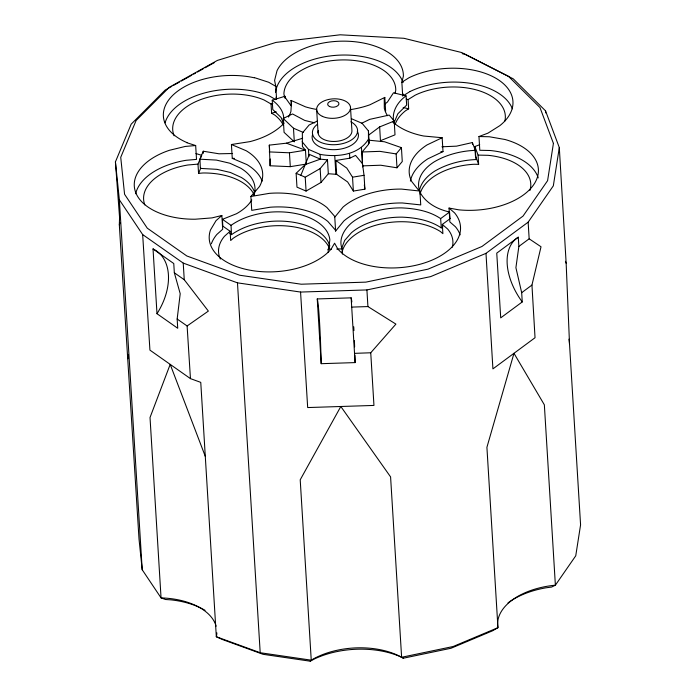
<?xml version="1.0" encoding="UTF-8"?>
<svg xmlns="http://www.w3.org/2000/svg" width="696" height="696" viewBox="0 0 696 696"><rect width="100%" height="100%" fill="white"/><g stroke="black" fill="none" stroke-linecap="round" stroke-linejoin="round"><path stroke-width="1.04" d="M127.986 358.71L128.099 354.412M306.327 164.056L290.293 166.666L270.1 165.779L269.291 145.133L286.395 143.185L302.63 138.269M270.1 165.779L270.283 159.001M306.257 162.986L305.474 150.179L302.412 146.499L302.351 133.058L309.102 125.019L317.367 121.008M362.59 166.283L362.103 151.989L368.497 144.376L368.436 130.926L362.103 123.314L351.419 118.703M368.497 144.376L368.61 140.174L384.523 141.766L401.427 147.656L402.271 161.524L396.998 167.797L380.729 165.222L362.947 165.865M216.108 626.191A63.614 36.488 -3.5 0 0 161.054 597.89L142.21 569.763L139.017 539.087L119.321 224.773L119.573 217.491L115.423 161.881L131.17 124.175L165.222 90.028L171.86 86.321M283.411 123.792L283.629 120.008M283.724 118.372C283.69 110.899 278.043 104.339 272.232 100.189L272.754 109.498L281.114 117.537L283.611 123.61M177.158 319.02L180.212 293.729L174.331 272.771L173.765 263.523L153.033 248.95A54.68 36.383 -54.9 0 1 156.992 313.696L177.724 328.268L177.158 319.02L187.111 325.972L190.452 378.624L200.761 382.374L216.326 636.744L222.459 639.528L263.045 654.301L310.251 661.2L314.47 658.938A69.287 39.742 -3.5 0 1 399.26 656.206L403.375 658.198L451.025 648.254L492.463 630.837L497.945 627.679A63.614 36.488 -3.5 0 1 555.382 585.188L575.749 555.799L580.577 524.871L569.545 344.494L566.153 263.227L559.306 147.587L545.525 110.829L513.239 78.831L465.293 54.418L462.17 53.644M518.859 246.436L515.91 267.682L521.687 292.685L522.252 301.933L500.711 317.872L496.753 253.126L518.294 237.188L518.859 246.436L529.16 238.815L528.151 222.163L553.329 185.832L559.306 147.587M528.151 222.163L485.991 253.353L492.916 368.889L535.033 337.725L531.953 285.055L541.027 246.767L529.16 238.815M395.015 93.264L395.746 90.358A56.002 32.12 -3.5 0 0 340.683 59.96A56.002 32.12 -3.5 0 0 283.907 93.951L284.49 96.822M403.21 94.073L402.706 96.065L401.853 82.189L403.375 76.203A64.484 36.984 -3.5 0 0 348.357 41.255A64.484 36.984 -3.5 0 0 277.025 70.688L274.589 80.44L275.79 86.339L276.564 99.067M335.611 231.063L334.767 217.187L343.05 207.06A64.537 37.018 -3.5 0 1 401.548 189.094L419.888 191.043L420.741 204.92L402.392 202.971A64.537 37.018 -3.5 0 0 343.902 220.936L335.611 231.063L335.202 229.854L327.851 221.45A64.537 37.018 -3.5 0 0 270.213 207.225L251.735 210.357L250.891 196.481L259.547 186.45A64.537 37.018 -3.5 0 0 246.175 150.736L231.42 144.516L232.264 158.392L247.019 164.613A64.537 37.018 -3.5 0 1 262.157 181.09M341.484 248.759L344.677 240.433L351.454 232.725A55.976 32.103 -3.5 0 1 402.192 217.143C415.756 217.752 429.876 220.154 441.281 227.914L442.9 226.722M327.477 159.854L320.143 168.58L305.222 177.202L300.863 175.314L309.363 154.381L320.395 159.149L327.477 159.854L328.329 173.73L320.995 182.456L306.075 191.078L296.975 187.146L296.131 173.321L305.257 164.552L320.395 159.149L320.108 154.381L308.459 149.353L302.116 141.74M119.321 224.773L120.086 222.929M254.362 191.704A55.976 32.103 -3.5 0 0 241.234 177.41L230.42 172.486L216.969 169.337L200.378 168.397L199.926 159.193L203.258 151.223L219.031 153.799L232.595 153.511M254.023 194.523A56.002 32.12 -3.5 0 0 203.014 172.982L198.56 173.365L197.995 164.117L201.666 155.339L195.933 153.52M198.56 173.365L200.77 168.075M350.201 109.655A64.537 37.018 -3.5 0 0 369.95 104.774L384.801 97.405L384.244 98.641L384.305 108.315A64.537 37.018 -3.5 0 0 387.498 115.719M328.295 252.422L328.112 249.316L328.808 248.133L329.852 239.859A55.976 32.103 -3.5 0 0 270.727 212.106C256.728 213.341 242.6 217.178 231.037 225.356L231.507 234.656L229.793 233.447M320.108 154.381C336.977 157.409 358.17 155.304 368.21 139.609M396.998 167.797L396.155 153.929L401.427 147.656M115.423 161.881L119.364 199.804L142.663 234.569L183.231 263.097L237.475 282.846L300.568 292.059L307.675 407.56L373.952 405.429L370.742 352.776L395.911 324.11L367.923 306.571L351.706 307.101L351.141 297.845L317.245 298.941L321.204 363.686L355.099 362.599A54.68 2.253 88.2 0 0 354.908 355.291M310.251 661.2L311.243 660.173A63.614 36.488 -3.5 0 1 401.618 657.268L453.139 646.514L497.945 627.679L486.913 447.31L513.979 353.307L544.35 404.82L555.382 585.188L551.641 587.059L546.143 587.781A69.287 39.742 -3.5 0 0 507.993 602.875M211.358 243.809A64.484 36.984 -3.5 0 1 216.856 234.448L222.694 229.245L221.85 215.49L216.012 220.684L210.505 229.932A64.484 36.984 -3.5 0 0 252.535 270.648A64.484 36.984 -3.5 0 0 331.183 249.003L334.593 243.209L337.699 248.794A64.484 36.992 -3.5 0 0 423.194 263.34A64.484 36.992 -3.5 0 0 454.592 212.889L449.024 208.06L449.868 221.937L455.436 226.765A64.484 36.992 -3.5 0 1 460.143 234.856M222.468 225.887L230.106 231.255L224.434 236.318A56.002 32.12 -3.5 0 0 220.345 259.025M231.507 234.656C243.095 226.461 257.25 222.589 271.292 221.354A55.976 32.103 -3.5 0 1 329.826 246.01M384.784 104.096L387.411 102.086L393.501 92.785L406.046 95.883L406.664 105.07L397.868 113.779L394.145 122.444M368.401 135.294L379.651 126.907L394.206 121.043L389.212 115.066L369.724 119.355L361.389 123.401M521.687 292.685L531.953 285.055M342.023 252.422A56.002 32.12 -3.5 0 1 381.66 223.781A56.002 32.12 -3.5 0 1 440.507 231.603L442.891 233.673L442.325 224.425L450.268 218.553M441.281 227.914L440.646 218.605L449.564 212.036L449.981 218.239M187.111 325.972L208.365 311.086L184.257 279.74L174.331 272.771M401.853 82.189L409.196 77.647A64.484 36.984 -3.5 0 1 493.96 77.195A64.484 36.984 -3.5 0 1 499.806 125.671L487.966 133.145L478.961 136.529L479.805 150.275L490.158 150.501A64.484 36.984 -3.5 0 1 538.234 177.898M403.619 95.5L410.04 91.515M406.046 95.883C398.06 101.564 391.796 111.012 393.623 121.182A55.976 32.103 -3.5 0 0 394.484 123.897M406.325 99.154L408.082 99.589L415.225 95.161A56.002 32.12 -3.5 0 1 477.221 90.158A56.002 32.12 -3.5 0 1 504.896 121.026M408.082 99.589L408.648 108.837L405.498 110.786A56.002 32.12 -3.5 0 0 395.345 123.853M173.756 85.26L179.455 82.084M181.351 81.023L191.783 75.203M193.679 74.141L195.576 73.08M197.473 72.027L203.162 68.843M205.059 67.79L214.551 62.492M294.312 141.845L284.072 132.353L283.22 118.477L292.538 113.953L304.752 120.434L314.723 122.844M336.673 174.357L335.829 160.48L349.81 158.201L355.578 155.399L362.459 163.673L364.043 175.305L364.895 189.181L353.368 191.061L347.643 181.96L336.673 174.357L328.329 173.73M485.991 253.353L430.606 276.625L366.914 289.928L300.568 292.059M419.453 190.539A55.976 32.103 -3.5 0 1 434.635 171.19C447.145 163.804 461.561 160.167 475.994 159.567L475.333 150.345L472.419 142.549L456.506 146.16L441.916 146.786M420.062 194.08A56.002 32.12 -3.5 0 1 474.193 164.256L478.639 164.352L475.429 155.791L474.863 146.543L479.727 144.716M250.891 196.481L269.369 193.349A64.537 37.018 -3.5 0 1 326.998 207.573L334.35 215.977L334.767 217.187M272.232 100.189L284.96 96.283L285.203 97.483L290.798 105.348M174.122 135.816A56.002 32.12 -3.5 0 1 199.126 100.189A56.002 32.12 -3.5 0 1 264.141 100.024L271.057 104L272.841 103.452M271.057 104L271.623 113.248L276.225 111.839M410.396 181.108A64.537 37.018 -3.5 0 1 427.892 158.792L443.004 151.606L442.16 137.738L427.048 144.916A64.537 37.018 -3.5 0 0 411.745 181.543L418.522 190.121L419.888 191.043M221.85 215.49L212.036 217.891L195.263 219.214A64.493 36.992 -3.5 0 1 135.65 192.357A64.493 36.992 -3.5 0 1 169.459 150.284L185.293 146.43L195.672 145.534L196.516 159.393L186.136 160.289A64.484 36.984 -3.5 0 0 135.659 193.749M222.824 226.557L222.459 219.327L236.501 213.733A55.976 32.103 -3.5 0 0 251.804 199.943M269.256 151.911L289.449 152.798L305.474 150.179L286.395 143.185M335.829 160.48L346.791 168.084L352.524 177.184L364.043 175.305M199.926 159.193L216.404 160.089L229.854 163.238L240.668 168.162A55.976 32.103 -3.5 0 1 253.918 195.454M197.995 164.117L187.894 164.987A56.002 32.12 -3.5 0 0 144.794 204.885M442.16 137.738L423.716 136.024A64.537 37.018 -3.5 0 1 392.857 122.026M440.829 151.702L443.004 151.606M362.103 151.989L379.885 151.345L396.155 153.929M351.706 307.101L354.534 353.35L370.742 352.776M328.112 249.316L331.348 249.22M336.742 249.055L342.136 248.881L342.441 254.066M231.42 144.516L249.986 141.619A64.537 37.018 -3.5 0 0 284.168 123.018M232.264 158.392L234.439 158.349M475.333 150.345C460.926 150.919 446.554 154.573 434.069 161.933A55.976 32.103 -3.5 0 0 420.802 193.706C427.022 203.867 438.28 209.47 449.564 212.036M478.961 136.529L489.314 136.755L504.974 139.487A64.484 36.984 -3.5 0 1 534.049 184.179A64.484 36.984 -3.5 0 1 458.725 209.827L449.024 208.06M474.863 146.543L478.074 155.095L488.14 155.321A56.002 32.12 -3.5 0 1 529.943 190.434M216.865 632.882A63.614 36.488 -3.5 0 1 216.326 636.744L260.2 652.726L311.243 660.173L300.211 479.805L340.814 406.49L390.587 476.899L401.618 657.268L403.375 658.198M403.167 107.48L408.648 108.837M186.833 142.732L195.672 145.534M254.431 77.639L268.682 82.258L275.79 86.339M296.131 173.321L300.863 175.314M283.22 118.477L293.477 128.203L303.212 132.405M275.746 99.615L269.526 96.039A64.484 36.984 -3.5 0 0 205.999 92.568A64.484 36.984 -3.5 0 0 165.074 122.844M271.623 113.248L274.668 115.005A56.002 32.12 -3.5 0 1 283.211 125.062M222.459 219.327L231.037 225.356M190.452 378.624L149.927 350.123L142.663 234.569M291.337 105.766L291.015 100.424L305.5 106.845A64.537 37.018 -3.5 0 0 316.68 109.437M442.325 224.425L447.745 229.123A56.002 32.12 -3.5 0 1 452.313 247.193M440.646 218.605C429.249 210.897 415.155 208.504 401.627 207.895A55.976 32.103 -3.5 0 0 350.888 223.477C343.937 229.689 338.308 239.572 342.136 248.881M291.015 100.424L291.502 101.625L290.937 111.317A64.537 37.018 -3.5 0 1 288.492 117.067M205.294 456.376L170.189 364.373L150.023 417.513L161.054 597.89L165.509 599.491L170.981 599.865A69.287 39.742 -3.5 0 1 201.414 608.347M565.43 261.296L566.153 263.227M276.034 97.179L276.434 99.145M364.321 184.953L364.895 189.181M568.997 339.143L569.545 344.494M472.419 142.549L472.567 144.603M269.291 145.133L269.674 150.466M545.525 110.829L545.655 112.917M478.074 155.095L478.639 164.352M384.801 97.405L385.654 111.282M368.436 130.926L369.193 143.289M368.523 137.408L368.723 140.583M368.61 140.174L368.802 143.341M361.45 147.648L362.66 166.875M366.914 289.928L367.923 306.571M350.497 107.314L351.915 130.439A16.974 9.735 -3.5 0 1 333.784 141.479A16.974 9.735 -3.5 0 1 318.394 130.43M352.524 177.184L353.368 191.061M349.514 153.442L349.81 158.201M354.534 353.35L355.099 362.599M334.759 155.843L335.898 174.478M316.663 109.855L318.081 132.98M320.143 168.58L320.995 182.456M308.459 149.353L308.902 156.6M305.222 177.202L306.075 191.078M293.477 128.203L294.251 140.801M289.449 152.798L290.293 166.666M237.475 282.846L260.2 652.726M230.106 231.255L230.68 240.511L233.177 238.276A56.002 32.12 -3.5 0 1 288.918 226.191A56.002 32.12 -3.5 0 1 329.556 248.55M183.231 263.097L184.257 279.74M153.033 248.95L156.992 313.696M119.364 199.804L142.21 569.763M394.206 121.043L395.006 134.841L380.451 140.705L379.651 126.907M284.96 96.283L285.073 98.353M203.258 151.223L203.354 153.268M202.353 608.835A69.287 39.742 -3.5 0 1 205.05 610.348M351.141 297.845A54.68 2.253 88.2 0 1 351.854 301.96M353.742 326.772A54.68 2.253 88.2 0 1 353.933 330.583M354.386 340.622A54.68 2.253 88.2 0 1 354.629 346.869M317.245 298.941A54.68 2.253 88.2 0 1 321.204 363.686M522.252 301.933A54.68 33.565 53.5 0 1 518.294 237.188M186.989 142.619A64.484 36.897 -3.3 0 1 173.008 95.091A64.484 36.897 -3.3 0 1 254.31 77.795M275.564 92.298A64.484 36.984 -3.5 0 1 335.924 55.349A64.484 36.984 -3.5 0 1 403.088 82.615M410.04 91.515A64.484 36.984 -3.5 0 1 512.378 108.811M357.257 131.231A23.194 13.302 -3.5 0 1 336.655 149.57A23.194 13.302 -3.5 0 1 312.591 134.589M350.854 121.8A22.629 12.98 -3.5 0 1 351.637 139.818A22.629 12.98 -3.5 0 1 320.29 142.175A22.629 12.98 -3.5 0 1 317.341 124.323M553.416 143.385L547.595 180.664L523.044 216.073L481.954 246.48L427.962 269.169L365.879 282.132L301.211 284.212L239.702 275.233L186.833 255.98L147.282 228.175L124.575 194.28L120.73 157.313L136.085 120.556L169.276 87.278L217.361 60.43L276.051 42.404L340.144 34.8L403.941 38.289L461.779 52.565L508.506 76.36L539.983 107.558L553.416 143.385M329.547 106.54A5.655 3.245 -3.5 0 0 338.83 104.383A5.655 3.245 -3.5 0 0 331.514 100.955A5.655 3.245 -3.5 0 0 329.547 106.54M322.335 116.336A16.974 9.735 -3.5 0 0 350.184 109.864A16.974 9.735 -3.5 0 0 328.234 99.554A16.974 9.735 -3.5 0 0 322.335 116.336"/></g></svg>
